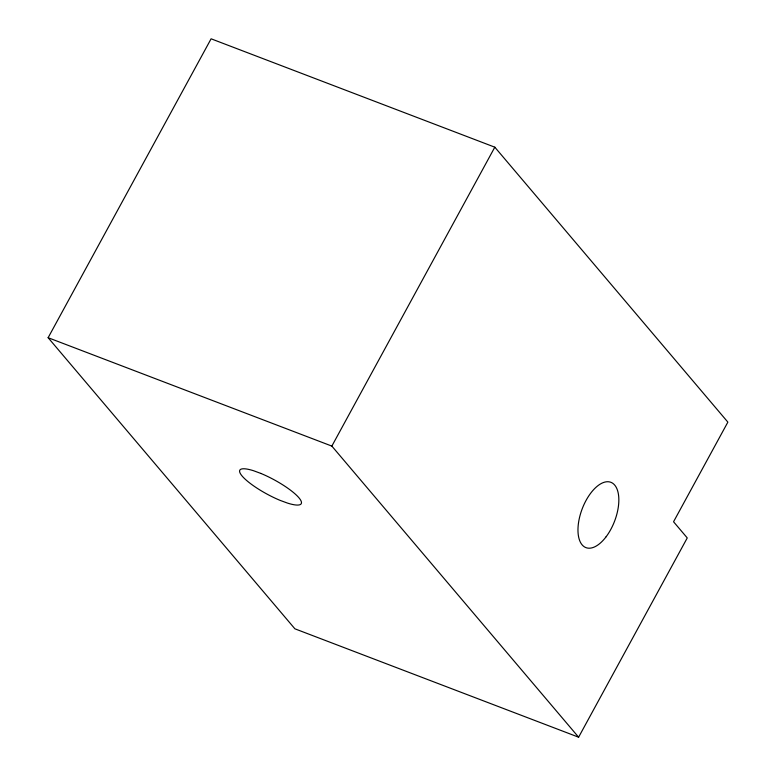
<?xml version="1.0" encoding="UTF-8"?>
<svg xmlns="http://www.w3.org/2000/svg" width="776" height="776" viewBox="0 0 776 776"><rect width="100%" height="100%" fill="white"/><g stroke="black" fill="none" stroke-linecap="round" stroke-linejoin="round"><path stroke-width="1.16" d="M48.131 337.705L211.101 38.8L494.816 147.188L727.869 422.125L673.549 521.763L687.255 537.933L578.615 737.2L294.899 628.812L48.131 337.705L331.847 446.093L578.615 737.2M331.847 446.093L494.816 147.188M260.862 473.428L253.587 470.741A34.968 7.983 28.6 0 0 242.655 476.648A34.968 7.983 28.6 0 0 280.204 500.413L287.479 503.09A34.968 7.983 28.6 0 0 298.411 497.183A34.968 7.983 28.6 0 0 260.862 473.428M606.105 536.769A34.968 17.334 -69.1 0 0 610.955 482.332A34.968 17.334 -69.1 0 0 578.159 525.818A34.968 17.334 -69.1 0 0 606.105 536.769"/></g></svg>
